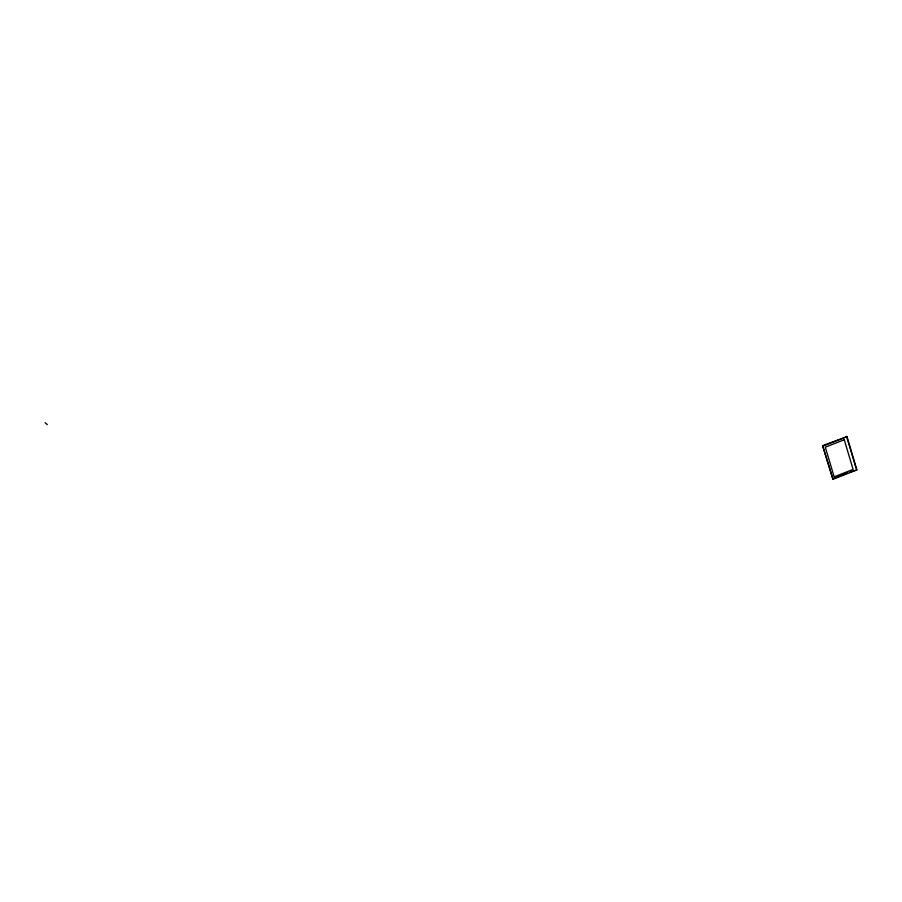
<?xml version="1.0" encoding="UTF-8"?>
<svg xmlns="http://www.w3.org/2000/svg" width="902" height="902" viewBox="0 0 902 902"><rect width="100%" height="100%" fill="white"/><g stroke="black" fill="none" stroke-linecap="round" stroke-linejoin="round"><path stroke-width="1.35" d="M822.601 445.644L847.001 436.658L856.9 469.886L832.974 479.278L822.601 445.644L832.974 479.278M823.075 446.05L847.001 436.658M832.501 478.872L847.609 472.941M850.135 471.949L856.9 469.886M45.1 422.722L47.31 424.628M846.527 436.252L856.032 468.149M844.261 439.736L825.296 447.178L834.147 476.854L853.1 469.412L844.261 439.736"/></g></svg>
